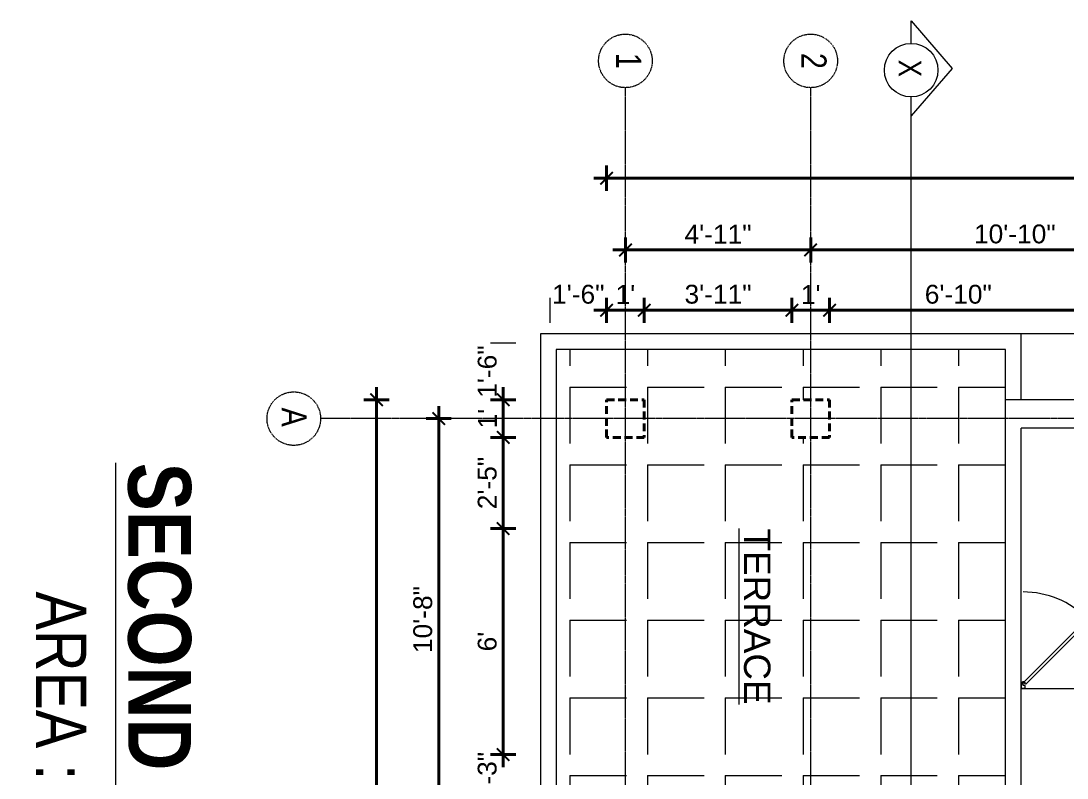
# Model space of a CAD drawing. Header units: inches. Extents: x 141029 to 166402, y -23568 to -18036.
# Drawn here: x 162498.5 to 162831.6, y -20629.5 to -20388.3 of the extents above; entities that cross this region are included whole.
import ezdxf

# ---------------------------------------------------------------- set-up
doc = ezdxf.new("R2010")
doc.units = ezdxf.units.IN
doc.header["$LTSCALE"] = 0.5
doc.header["$MEASUREMENT"] = 0
doc.header["$PDMODE"] = 66
doc.linetypes.add('CENTER', pattern=[2, 1.25, -0.25, 0.25, -0.25])
doc.linetypes.add('HIDDEN', pattern=[0.375, 0.25, -0.125])
for name, color, linetype, lineweight in [('Annotate-Lite.w', 177, 'Continuous', 9), ('Annotations-Bold.w', 177, 'Continuous', 13), ('DOOR & WIN', 1, 'Continuous', 25), ('PUERTAS', 7, 'Continuous', 9), ('TEXT', 220, 'Continuous', 9), ('Text-100.w', 254, 'Continuous', 9), ('wall', 1, 'Continuous', 40)]:
    doc.layers.add(name, color=color, linetype=linetype, lineweight=lineweight)
doc.styles.add('ARAIL', font='ARIALN.TTF')
doc.styles.add('arial', font='arial.ttf')
doc.styles.add('gaurav', font='arial.ttf')
doc.styles.get("Standard").update_dxf_attribs({"font": 'arial.ttf'})
doc.dimstyles.new('1 by 96', dxfattribs={"dimtxt": 6, "dimasz": 4, "dimexe": 4, "dimexo": 4, "dimgap": 2, "dimtad": 1, "dimdec": 0, "dimzin": 0, "dimdsep": 46, "dimlunit": 4, "dimtxsty": 'Standard', "dimblk": 'ARCHTICK', "dimcen": 0, "dimdle": 4, "dimadec": 0, "dimazin": 0, "dimtfac": 1, "dimtdec": 0, "dimtix": 1, "dimtofl": 0, "dimtmove": 1, "dimatfit": 3, "dimldrblk": 'ARCHTICK', "dimfxl": 4, "dimfxlon": 1, "dimtolj": 1, "dimtzin": 0, "dimlwd": -1, "dimlwe": -1, "dimarcsym": 0})

# ---------------------------------------------------------------- blocks, each defined once
blk = doc.blocks.new('2ft6in')
at = {"layer": 'PUERTAS', "color": 2}
for p, q in [((0.84, 2.1), (21.02, 22.28)), ((21.71, 21.6), (1.47, 1.37)), ((18.33, 21.76), (18.31, 21.77)), ((21.71, 21.6), (21.02, 22.28)), ((21.18, 18.9), (21.2, 18.89)), ((0, 2), (0, 0)), ((0.6, 2), (0, 2)), ((1.33, 0), (0, 0)), ((0.6, 1.26), (0.6, 2.04)), ((0.67, 1.26), (0.6, 1.26)), ((0.67, 1.26), (0.67, 2.01)), ((0.67, 1), (0.67, 1.26)), ((1.33, 1), (0.67, 1)), ((1.31, 1.53), (0.79, 2.06)), ((1.36, 1.58), (0.81, 2.12)), ((1.36, 1.58), (1.31, 1.53)), ((1.47, 1.37), (1.31, 1.53)), ((1.33, 0), (1.33, 1)), ((28.67, 0), (28.67, 1)), ((28.67, 1), (29.33, 1)), ((28.67, 0), (30, 0)), ((29.33, 1), (29.33, 2)), ((29.33, 2), (30, 2)), ((30, 0), (30, 2))]:
    blk.add_line(p, q, dxfattribs=at)
at = {"layer": 'PUERTAS', "color": 8}
for p, q in [((18.81, 20.78), (18.04, 21.4)), ((18.86, 20.83), (18.08, 21.46)), ((18.95, 20.92), (18.2, 21.58)), ((18.44, 21.9), (18.31, 21.77)), ((19.07, 21.03), (18.34, 21.72)), ((18.44, 21.9), (18.56, 22.02)), ((18.58, 22.01), (18.56, 22.02)), ((19.3, 21.26), (18.61, 22)), ((19.42, 21.38), (18.75, 22.14)), ((19.51, 21.48), (18.88, 22.26)), ((18.91, 20.27), (19.19, 20.69)), ((19.55, 21.53), (18.93, 22.3)), ((19.13, 20.8), (19.03, 20.9)), ((19.15, 20.82), (19.05, 20.92)), ((19.09, 20.44), (19.25, 20.76)), ((19.19, 20.87), (19.1, 20.96)), ((19.25, 20.93), (19.16, 21.02)), ((19.28, 20.63), (19.32, 20.83)), ((19.4, 21.08), (19.31, 21.17)), ((19.47, 21.15), (19.38, 21.24)), ((19.43, 20.78), (19.4, 20.9)), ((19.51, 21.19), (19.42, 21.28)), ((19.55, 20.91), (19.43, 20.94)), ((19.53, 21.21), (19.44, 21.3)), ((19.7, 21.06), (19.51, 21.01)), ((19.89, 21.24), (19.58, 21.08)), ((20.07, 21.42), (19.64, 21.15)), ((20.21, 20), (20.33, 19.97)), ((20.33, 20.13), (20.36, 20.01)), ((20.48, 20.28), (20.44, 20.08)), ((20.67, 20.47), (20.51, 20.15)), ((20.85, 20.64), (20.57, 20.22)), ((20.57, 20.04), (20.66, 19.95)), ((20.61, 20.09), (20.7, 19.99)), ((20.63, 20.11), (20.72, 20.01)), ((20.81, 19.99), (21.56, 19.33)), ((20.9, 20.08), (21.68, 19.45)), ((20.95, 20.13), (21.72, 19.51)), ((19.69, 19.49), (20.12, 19.76)), ((19.87, 19.67), (20.18, 19.83)), ((20.06, 19.85), (20.25, 19.9)), ((20.21, 19.38), (20.83, 18.61)), ((20.23, 19.7), (20.32, 19.61)), ((20.25, 19.72), (20.34, 19.63)), ((20.25, 19.43), (20.88, 18.65)), ((20.29, 19.76), (20.38, 19.67)), ((20.34, 19.53), (21, 18.77)), ((20.36, 19.83), (20.45, 19.74)), ((20.46, 19.64), (21.14, 18.91)), ((20.5, 19.98), (20.6, 19.89)), ((20.69, 19.87), (21.42, 19.19)), ((21.32, 19.01), (21.2, 18.89)), ((21.32, 19.01), (21.44, 19.14)), ((21.43, 19.15), (21.44, 19.14)), ((0, 0), (30, 0))]:
    blk.add_line(p, q, dxfattribs=at)
at = {"layer": 'PUERTAS', "color": 1}
for p, q in [((18.06, 21.44), (18.48, 21.86)), ((18.74, 20.79), (18.06, 21.34)), ((18.08, 21.51), (18.45, 21.88)), ((18.11, 21.49), (18.08, 21.51)), ((18.82, 22.25), (18.45, 21.88)), ((18.9, 22.28), (18.48, 21.86)), ((18.84, 22.23), (18.82, 22.25)), ((18.83, 20.8), (19.18, 21.15)), ((18.84, 20.21), (19.1, 20.6)), ((18.85, 20.11), (18.84, 20.12)), ((18.92, 20.89), (18.93, 20.88)), ((19.54, 21.59), (18.99, 22.27)), ((19.02, 20.88), (19.24, 21.1)), ((19.12, 20.8), (19.03, 20.89)), ((19.1, 20.7), (19.11, 20.69)), ((19.1, 20.6), (19.1, 20.6)), ((19.11, 20.79), (19.33, 21.01)), ((19.54, 21.5), (19.18, 21.15)), ((19.45, 21.31), (19.24, 21.1)), ((19.55, 21.22), (19.33, 21.01)), ((19.45, 21.41), (19.45, 21.41)), ((19.54, 21.22), (19.45, 21.31)), ((19.64, 21.23), (19.64, 21.23)), ((19.74, 21.24), (19.73, 21.23)), ((20.12, 21.49), (19.74, 21.24)), ((20.22, 21.48), (20.22, 21.49)), ((20.65, 20.12), (20.43, 19.9)), ((20.74, 20.03), (20.52, 19.81)), ((20.93, 20.11), (20.57, 19.76)), ((20.64, 20.11), (20.73, 20.02)), ((20.66, 20.31), (20.65, 20.31)), ((20.65, 20.21), (20.65, 20.22)), ((20.91, 20.7), (20.66, 20.31)), ((20.84, 20.02), (20.83, 20.03)), ((20.91, 20.8), (20.91, 20.79)), ((21.02, 20.12), (21.7, 19.57)), ((19.53, 19.43), (19.54, 19.42)), ((19.64, 19.42), (20.02, 19.67)), ((20.02, 19.67), (20.03, 19.68)), ((20.12, 19.68), (20.12, 19.68)), ((20.21, 19.69), (20.43, 19.9)), ((20.22, 19.41), (20.57, 19.76)), ((20.22, 19.69), (20.31, 19.6)), ((20.22, 19.32), (20.76, 18.64)), ((20.31, 19.6), (20.52, 19.81)), ((20.31, 19.5), (20.31, 19.5)), ((20.86, 18.63), (21.28, 19.05)), ((20.91, 18.68), (20.94, 18.66)), ((20.94, 18.66), (21.31, 19.03)), ((21.7, 19.47), (21.28, 19.05)), ((21.67, 19.4), (21.31, 19.03)), ((21.65, 19.42), (21.67, 19.4))]:
    blk.add_line(p, q, dxfattribs=at)
at = {"layer": 'PUERTAS', "color": 2}
for radius in [0.129, 0.0627]:
    blk.add_circle((0.68, 2.14), radius, dxfattribs=at)
at = {"layer": 'PUERTAS', "color": 8}
blk.add_arc((0.68, 2.14), 28.65, 359.7285, 90.0333, dxfattribs=at)
at = {"layer": 'PUERTAS', "color": 1}
for centre, start, end in [((18.78, 20.84), 231.0764, 315), ((18.89, 20.16), 135, 225), ((18.94, 22.23), 38.9236, 135), ((18.97, 20.93), 225, 315), ((19.16, 20.74), 135, 219.7428), ((19.06, 20.65), 315, 39.7428), ((19.4, 21.36), 315, 45), ((19.49, 21.55), 315, 38.9236), ((19.6, 21.18), 50.2572, 135), ((19.68, 21.28), 230.2572, 315), ((20.17, 21.44), 45, 135), ((20.7, 20.26), 135, 219.7428), ((20.6, 20.17), 315, 39.7428), ((20.78, 19.98), 45, 135), ((20.87, 20.75), 315, 45), ((20.98, 20.07), 51.0764, 135), ((19.59, 19.47), 225, 315), ((20.07, 19.63), 50.2572, 135), ((20.16, 19.73), 230.2572, 315), ((20.27, 19.36), 135, 218.9236), ((20.35, 19.55), 135, 225), ((20.82, 18.68), 218.9236, 315), ((21.65, 19.52), 315, 51.0764)]:
    blk.add_arc(centre, 0.0667, start, end, dxfattribs=at)
blk = doc.blocks.new('*U216')
at = {"color": 3}
blk.add_blockref('2ft6in', (0, 0), dxfattribs=at)
blk = doc.blocks.new('_ArchTick')
at = {"color": 0, "linetype": 'ByBlock', "const_width": 0.15}
blk.add_lwpolyline([(-0.5, -0.5), (0.5, 0.5)], dxfattribs=at)
blk = doc.blocks.new('*D940')
at = {"layer": 'Defpoints', "color": 0, "transparency": 16777216}
for p in [(162755.94, -20480.51), (162755.94, -20509.04), (162837.94, -20509.04)]:
    blk.add_point(p, dxfattribs=at)
at = {"layer": 'wall', "color": 0, "transparency": 16777216}
for p, q in [((162755.94, -20484.51), (162755.94, -20476.51)), ((162837.94, -20484.51), (162837.94, -20476.51)), ((162841.94, -20480.51), (162751.94, -20480.51))]:
    blk.add_line(p, q, dxfattribs=at)
at = {"layer": 'wall', "color": 0, "transparency": 16777216, "xscale": 4, "yscale": 4, "zscale": 4, "rotation": 180}
blk.add_blockref('_ArchTick', (162755.94, -20480.51), dxfattribs=at)
at = {"layer": 'wall', "color": 0, "transparency": 16777216, "xscale": 4, "yscale": 4, "zscale": 4}
blk.add_blockref('_ArchTick', (162837.94, -20480.51), dxfattribs=at)
at = {"layer": 'wall', "color": 0, "transparency": 16777216, "insert": (162796.94, -20475.45), "char_height": 6, "attachment_point": 5}
blk.add_mtext('\\A1;6\'-10"', dxfattribs=at)
blk = doc.blocks.new('*D941')
at = {"layer": 'Defpoints', "color": 0, "transparency": 16777216}
for p in [(162743.94, -20480.51), (162743.94, -20509.04), (162755.94, -20509.04)]:
    blk.add_point(p, dxfattribs=at)
at = {"layer": 'wall', "color": 0, "transparency": 16777216}
for p, q in [((162743.94, -20484.51), (162743.94, -20476.51)), ((162755.94, -20484.51), (162755.94, -20476.51)), ((162759.94, -20480.51), (162739.94, -20480.51))]:
    blk.add_line(p, q, dxfattribs=at)
at = {"layer": 'wall', "color": 0, "transparency": 16777216, "xscale": 4, "yscale": 4, "zscale": 4, "rotation": 180}
blk.add_blockref('_ArchTick', (162743.94, -20480.51), dxfattribs=at)
at = {"layer": 'wall', "color": 0, "transparency": 16777216, "xscale": 4, "yscale": 4, "zscale": 4}
blk.add_blockref('_ArchTick', (162755.94, -20480.51), dxfattribs=at)
at = {"layer": 'wall', "color": 0, "transparency": 16777216, "insert": (162749.94, -20475.5), "char_height": 6, "attachment_point": 5}
blk.add_mtext("\\A1;1'", dxfattribs=at)
blk = doc.blocks.new('*D942')
at = {"layer": 'Defpoints', "color": 0, "transparency": 16777216}
for p in [(162696.94, -20480.51), (162696.94, -20509.04), (162743.94, -20509.04)]:
    blk.add_point(p, dxfattribs=at)
at = {"layer": 'wall', "color": 0, "transparency": 16777216}
for p, q in [((162696.94, -20484.51), (162696.94, -20476.51)), ((162743.94, -20484.51), (162743.94, -20476.51)), ((162747.94, -20480.51), (162692.94, -20480.51))]:
    blk.add_line(p, q, dxfattribs=at)
at = {"layer": 'wall', "color": 0, "transparency": 16777216, "xscale": 4, "yscale": 4, "zscale": 4, "rotation": 180}
blk.add_blockref('_ArchTick', (162696.94, -20480.51), dxfattribs=at)
at = {"layer": 'wall', "color": 0, "transparency": 16777216, "xscale": 4, "yscale": 4, "zscale": 4}
blk.add_blockref('_ArchTick', (162743.94, -20480.51), dxfattribs=at)
at = {"layer": 'wall', "color": 0, "transparency": 16777216, "insert": (162720.44, -20475.44), "char_height": 6, "attachment_point": 5}
blk.add_mtext('\\A1;3\'-11"', dxfattribs=at)
blk = doc.blocks.new('*D943')
at = {"layer": 'Defpoints', "color": 0, "transparency": 16777216}
for p in [(162684.94, -20480.51), (162684.94, -20509.04), (162696.94, -20509.04)]:
    blk.add_point(p, dxfattribs=at)
at = {"layer": 'wall', "color": 0, "transparency": 16777216}
for p, q in [((162684.94, -20484.51), (162684.94, -20476.51)), ((162696.94, -20484.51), (162696.94, -20476.51)), ((162700.94, -20480.51), (162680.94, -20480.51))]:
    blk.add_line(p, q, dxfattribs=at)
at = {"layer": 'wall', "color": 0, "transparency": 16777216, "xscale": 4, "yscale": 4, "zscale": 4, "rotation": 180}
blk.add_blockref('_ArchTick', (162684.94, -20480.51), dxfattribs=at)
at = {"layer": 'wall', "color": 0, "transparency": 16777216, "xscale": 4, "yscale": 4, "zscale": 4}
blk.add_blockref('_ArchTick', (162696.94, -20480.51), dxfattribs=at)
at = {"layer": 'wall', "color": 0, "transparency": 16777216, "insert": (162690.94, -20475.5), "char_height": 6, "attachment_point": 5}
blk.add_mtext("\\A1;1'", dxfattribs=at)
blk = doc.blocks.new('*D944')
at = {"layer": 'Defpoints', "color": 0, "transparency": 16777216}
for p in [(162749.94, -20461.3), (162690.94, -20509.04), (162749.94, -20509.04)]:
    blk.add_point(p, dxfattribs=at)
at = {"layer": 'wall', "color": 0, "transparency": 16777216}
for p, q in [((162690.94, -20465.3), (162690.94, -20457.3)), ((162749.94, -20465.3), (162749.94, -20457.3)), ((162686.94, -20461.3), (162753.94, -20461.3))]:
    blk.add_line(p, q, dxfattribs=at)
at = {"layer": 'wall', "color": 0, "transparency": 16777216, "xscale": 4, "yscale": 4, "zscale": 4, "rotation": 180}
blk.add_blockref('_ArchTick', (162690.94, -20461.3), dxfattribs=at)
at = {"layer": 'wall', "color": 0, "transparency": 16777216, "xscale": 4, "yscale": 4, "zscale": 4}
blk.add_blockref('_ArchTick', (162749.94, -20461.3), dxfattribs=at)
at = {"layer": 'wall', "color": 0, "transparency": 16777216, "insert": (162720.44, -20456.29), "char_height": 6, "attachment_point": 5}
blk.add_mtext('\\A1;4\'-11"', dxfattribs=at)
blk = doc.blocks.new('*D945')
at = {"layer": 'Defpoints', "color": 0, "transparency": 16777216}
for p in [(162879.94, -20461.3), (162749.94, -20509.04), (162879.94, -20509.04)]:
    blk.add_point(p, dxfattribs=at)
at = {"layer": 'wall', "color": 0, "transparency": 16777216}
for p, q in [((162749.94, -20465.3), (162749.94, -20457.3)), ((162879.94, -20465.3), (162879.94, -20457.3)), ((162745.94, -20461.3), (162883.94, -20461.3))]:
    blk.add_line(p, q, dxfattribs=at)
at = {"layer": 'wall', "color": 0, "transparency": 16777216, "xscale": 4, "yscale": 4, "zscale": 4, "rotation": 180}
blk.add_blockref('_ArchTick', (162749.94, -20461.3), dxfattribs=at)
at = {"layer": 'wall', "color": 0, "transparency": 16777216, "xscale": 4, "yscale": 4, "zscale": 4}
blk.add_blockref('_ArchTick', (162879.94, -20461.3), dxfattribs=at)
at = {"layer": 'wall', "color": 0, "transparency": 16777216, "insert": (162814.94, -20456.24), "char_height": 6, "attachment_point": 5}
blk.add_mtext('\\A1;10\'-10"', dxfattribs=at)
blk = doc.blocks.new('*D947')
at = {"layer": 'Defpoints', "color": 0, "transparency": 16777216}
for p in [(162684.94, -20438.42), (162684.94, -20509.04), (163031.94, -20509.04)]:
    blk.add_point(p, dxfattribs=at)
at = {"layer": 'wall', "color": 0, "transparency": 16777216}
for p, q in [((162684.94, -20442.42), (162684.94, -20434.42)), ((163031.94, -20442.42), (163031.94, -20434.42)), ((163035.94, -20438.42), (162680.94, -20438.42))]:
    blk.add_line(p, q, dxfattribs=at)
at = {"layer": 'wall', "color": 0, "transparency": 16777216, "xscale": 4, "yscale": 4, "zscale": 4, "rotation": 180}
blk.add_blockref('_ArchTick', (162684.94, -20438.42), dxfattribs=at)
at = {"layer": 'wall', "color": 0, "transparency": 16777216, "xscale": 4, "yscale": 4, "zscale": 4}
blk.add_blockref('_ArchTick', (163031.94, -20438.42), dxfattribs=at)
at = {"layer": 'wall', "color": 0, "transparency": 16777216, "insert": (162858.44, -20433.36), "char_height": 6, "attachment_point": 5}
blk.add_mtext('\\A1;28\'-11"', dxfattribs=at)
blk = doc.blocks.new('*D959')
at = {"layer": 'Defpoints', "color": 0, "transparency": 16777216}
for p in [(162684.94, -20509.04), (162652.02, -20521.04), (162684.94, -20521.04)]:
    blk.add_point(p, dxfattribs=at)
at = {"layer": 'wall', "color": 0, "transparency": 16777216}
for p, q in [((162652.02, -20505.04), (162652.02, -20525.04)), ((162656.02, -20509.04), (162648.02, -20509.04)), ((162656.02, -20521.04), (162648.02, -20521.04))]:
    blk.add_line(p, q, dxfattribs=at)
at = {"layer": 'wall', "color": 0, "transparency": 16777216, "xscale": 4, "yscale": 4, "zscale": 4}
for p, rotation in [((162652.02, -20509.04), 90), ((162652.02, -20521.04), 270)]:
    blk.add_blockref('_ArchTick', p, dxfattribs=dict(at, rotation=rotation))
at = {"layer": 'wall', "color": 0, "transparency": 16777216, "insert": (162647.01, -20515.04), "char_height": 6, "attachment_point": 5, "rotation": 90}
blk.add_mtext("\\A1;1'", dxfattribs=at)
blk = doc.blocks.new('*D960')
at = {"layer": 'Defpoints', "color": 0, "transparency": 16777216}
for p in [(162684.94, -20521.04), (162652.02, -20550.04), (162684.94, -20550.04)]:
    blk.add_point(p, dxfattribs=at)
at = {"layer": 'wall', "color": 0, "transparency": 16777216}
for p, q in [((162652.02, -20517.04), (162652.02, -20554.04)), ((162656.02, -20521.04), (162648.02, -20521.04)), ((162656.02, -20550.04), (162648.02, -20550.04))]:
    blk.add_line(p, q, dxfattribs=at)
at = {"layer": 'wall', "color": 0, "transparency": 16777216, "xscale": 4, "yscale": 4, "zscale": 4}
for p, rotation in [((162652.02, -20521.04), 90), ((162652.02, -20550.04), 270)]:
    blk.add_blockref('_ArchTick', p, dxfattribs=dict(at, rotation=rotation))
at = {"layer": 'wall', "color": 0, "transparency": 16777216, "insert": (162646.96, -20535.54), "char_height": 6, "attachment_point": 5, "rotation": 90}
blk.add_mtext('\\A1;2\'-5"', dxfattribs=at)
blk = doc.blocks.new('*D961')
at = {"layer": 'Defpoints', "color": 0, "transparency": 16777216}
for p in [(162684.94, -20550.04), (162652.02, -20622.04), (162684.94, -20622.04)]:
    blk.add_point(p, dxfattribs=at)
at = {"layer": 'wall', "color": 0, "transparency": 16777216}
for p, q in [((162652.02, -20546.04), (162652.02, -20626.04)), ((162656.02, -20550.04), (162648.02, -20550.04)), ((162656.02, -20622.04), (162648.02, -20622.04))]:
    blk.add_line(p, q, dxfattribs=at)
at = {"layer": 'wall', "color": 0, "transparency": 16777216, "xscale": 4, "yscale": 4, "zscale": 4}
for p, rotation in [((162652.02, -20550.04), 90), ((162652.02, -20622.04), 270)]:
    blk.add_blockref('_ArchTick', p, dxfattribs=dict(at, rotation=rotation))
at = {"layer": 'wall', "color": 0, "transparency": 16777216, "insert": (162646.96, -20586.04), "char_height": 6, "attachment_point": 5, "rotation": 90}
blk.add_mtext("\\A1;6'", dxfattribs=at)
blk = doc.blocks.new('*D962')
at = {"layer": 'Defpoints', "color": 0, "transparency": 16777216}
for p in [(162684.94, -20622.04), (162652.02, -20637.04), (162684.94, -20637.04)]:
    blk.add_point(p, dxfattribs=at)
at = {"layer": 'wall', "color": 0, "transparency": 16777216}
for p, q in [((162656.02, -20622.04), (162648.02, -20622.04)), ((162656.02, -20637.04), (162648.02, -20637.04))]:
    blk.add_line(p, q, dxfattribs=at)
at = {"layer": 'wall', "color": 0, "transparency": 16777216, "insert": (162646.96, -20629.54), "char_height": 6, "attachment_point": 5, "rotation": 90}
blk.add_mtext('\\A1;1\'-3"', dxfattribs=at)
blk = doc.blocks.new('*D965')
at = {"layer": 'Defpoints', "color": 0, "transparency": 16777216}
for p in [(162684.94, -20515.04), (162631.51, -20643.04), (162684.94, -20643.04)]:
    blk.add_point(p, dxfattribs=at)
at = {"layer": 'wall', "color": 0, "transparency": 16777216}
for p, q in [((162631.51, -20511.04), (162631.51, -20647.04)), ((162635.51, -20515.04), (162627.51, -20515.04)), ((162635.51, -20643.04), (162627.51, -20643.04))]:
    blk.add_line(p, q, dxfattribs=at)
at = {"layer": 'wall', "color": 0, "transparency": 16777216, "xscale": 4, "yscale": 4, "zscale": 4}
for p, rotation in [((162631.51, -20515.04), 90), ((162631.51, -20643.04), 270)]:
    blk.add_blockref('_ArchTick', p, dxfattribs=dict(at, rotation=rotation))
at = {"layer": 'wall', "color": 0, "transparency": 16777216, "insert": (162626.44, -20579.04), "char_height": 6, "attachment_point": 5, "rotation": 90}
blk.add_mtext('\\A1;10\'-8"', dxfattribs=at)
blk = doc.blocks.new('*D967')
at = {"layer": 'Defpoints', "color": 0, "transparency": 16777216}
for p in [(162684.94, -20509.04), (162611.68, -20777.04), (162743.94, -20777.04)]:
    blk.add_point(p, dxfattribs=at)
at = {"layer": 'wall', "color": 0, "transparency": 16777216}
for p, q in [((162611.68, -20505.04), (162611.68, -20781.04)), ((162615.68, -20509.04), (162607.68, -20509.04)), ((162615.68, -20777.04), (162607.68, -20777.04))]:
    blk.add_line(p, q, dxfattribs=at)
at = {"layer": 'wall', "color": 0, "transparency": 16777216, "xscale": 4, "yscale": 4, "zscale": 4}
for p, rotation in [((162611.68, -20509.04), 90), ((162611.68, -20777.04), 270)]:
    blk.add_blockref('_ArchTick', p, dxfattribs=dict(at, rotation=rotation))
at = {"layer": 'wall', "color": 0, "transparency": 16777216, "insert": (162606.67, -20643.04), "char_height": 6, "attachment_point": 5, "rotation": 90}
blk.add_mtext('\\A1;22\'-4"', dxfattribs=at)
blk = doc.blocks.new('*D970')
at = {"layer": 'Annotate-Lite.w', "color": 0, "transparency": 16777216}
for p, q in [((162656.02, -20491.04), (162648.02, -20491.04)), ((162656.02, -20509.04), (162648.02, -20509.04))]:
    blk.add_line(p, q, dxfattribs=at)
at = {"layer": 'Defpoints', "color": 0, "transparency": 16777216}
for p in [(162652.02, -20491.04), (162666.94, -20491.04), (162684.94, -20509.04)]:
    blk.add_point(p, dxfattribs=at)
at = {"layer": 'Annotate-Lite.w', "color": 0, "transparency": 16777216, "insert": (162646.96, -20500.04), "char_height": 6, "attachment_point": 5, "rotation": 90}
blk.add_mtext('\\A1;1\'-6"', dxfattribs=at)
blk = doc.blocks.new('*D997')
at = {"layer": 'Annotate-Lite.w', "color": 0, "transparency": 16777216}
for p, q in [((162666.94, -20484.51), (162666.94, -20476.51)), ((162684.94, -20484.51), (162684.94, -20476.51))]:
    blk.add_line(p, q, dxfattribs=at)
at = {"layer": 'Defpoints', "color": 0, "transparency": 16777216}
for p in [(162666.94, -20480.51), (162666.94, -20491.04), (162684.94, -20509.04)]:
    blk.add_point(p, dxfattribs=at)
at = {"layer": 'Annotate-Lite.w', "color": 0, "transparency": 16777216, "insert": (162675.94, -20475.45), "char_height": 6, "attachment_point": 5}
blk.add_mtext('\\A1;1\'-6"', dxfattribs=at)

msp = doc.modelspace()

# ---------------------------------------------------------------- hatches: boundary and pattern name
at = {"layer": 'Annotations-Bold.w', "linetype": 'CENTER', "ltscale": 0.3}
h = msp.add_hatch(dxfattribs=at)
h.set_pattern_fill('ANGLE', color=0, scale=90, angle=270, style=0)
h.set_pattern_definition([(270, (184428.485, 130643.254), (24.75, -5e-15), [18, -6.75]), (360, (184428.485, 130643.254), (6e-15, 24.75), [18, -6.75])])
h.paths.add_polyline_path([(162743.94, -20637.04), (162755.94, -20637.04), (162755.94, -20643.91), (162756.07, -20644.04), (162757.54, -20644.04), (162791.94, -20644.04), (162811.94, -20644.04), (162811.94, -20509.04), (162811.94, -20493.04), (162668.94, -20493.04), (162668.94, -20683.04), (162709.94, -20683.04), (162709.94, -20772.04), (162743.94, -20772.04), (162743.94, -20765.04), (162743.94, -20740.04), (162743.94, -20704.04), (162743.94, -20649.04)])
h.paths.add_polyline_path([(162696.94, -20637.04), (162696.94, -20649.04), (162684.94, -20649.04), (162684.94, -20637.04)], flags=16)
h.paths.add_polyline_path([(162743.94, -20521.04), (162743.94, -20509.04), (162755.94, -20509.04), (162755.94, -20521.04)], flags=16)
h.paths.add_polyline_path([(162696.94, -20521.04), (162684.94, -20521.04), (162684.94, -20509.04), (162696.94, -20509.04)], flags=16)
h.paths.add_polyline_path([(162723.99, -20548.13), (162723.99, -20608.4), (162741.3, -20608.4), (162741.3, -20548.13)], flags=24)

# ---------------------------------------------------------------- linework, layer by layer
at = {"layer": 'Annotate-Lite.w', "color": 1}
for p, q in [((163031.94, -20488.04), (162663.94, -20488.04)), ((162663.94, -20488.04), (162663.94, -20637.04)), ((162663.94, -20488.04), (162663.94, -20688.04)), ((162816.94, -20509.04), (162816.94, -20488.04)), ((162811.94, -20493.04), (162668.94, -20493.04)), ((162668.94, -20493.04), (162668.94, -20683.04)), ((162811.94, -20509.04), (162811.94, -20493.04)), ((162837.94, -20509.04), (162811.94, -20509.04)), ((162811.94, -20644.04), (162811.94, -20509.04)), ((162837.94, -20518.04), (162816.94, -20518.04)), ((162816.94, -20644.04), (162816.94, -20518.04))]:
    msp.add_line(p, q, dxfattribs=at)
at = {"layer": 'Annotations-Bold.w', "color": 0, "linetype": 'CENTER', "ltscale": 0.3}
for p, q in [((162690.94, -20874.04), (162690.94, -20409.61)), ((162749.94, -20874.04), (162749.94, -20409.61)), ((163096.12, -20515.04), (162593.88, -20515.04))]:
    msp.add_line(p, q, dxfattribs=at)
for centre in [(162690.94, -20401.08), (162749.94, -20401.08), (162585.35, -20515.04)]:
    msp.add_circle(centre, 8.53, dxfattribs=at)
at = {"layer": 'TEXT'}
for points in [[(162781.92, -20395.48), (162781.92, -20388.34), (162795.01, -20403.48), (162781.92, -20418.62)], [(162781.92, -20681.86), (162781.92, -20412.55)]]:
    msp.add_lwpolyline(points, dxfattribs=at)
msp.add_circle((162781.92, -20404.02), 8.53, dxfattribs=at)
at = {"layer": 'wall', "linetype": 'HIDDEN', "ltscale": 20}
for points in [[(162696.94, -20509.04), (162696.94, -20521.04), (162684.94, -20521.04), (162684.94, -20509.04)], [(162755.94, -20509.04), (162755.94, -20521.04), (162743.94, -20521.04), (162743.94, -20509.04)]]:
    msp.add_lwpolyline(points, close=True, dxfattribs=at)

# ---------------------------------------------------------------- block references
at = {"layer": 'DOOR & WIN'}
msp.add_blockref('*U216', (162816.94, -20601.04), dxfattribs=at)

# ---------------------------------------------------------------- texts
at = {"layer": 'Annotations-Bold.w', "color": 0, "linetype": 'CENTER', "ltscale": 0.3, "char_height": 8, "attachment_point": 1, "rotation": 270, "style": 'ARAIL'}
for s, insert in [('1', (162695.99, -20398.53)), ('2', (162754.99, -20398.53)), ('A', (162589.49, -20511.5))]:
    msp.add_mtext_dynamic_manual_height_columns(s, width=6.5393, gutter_width=100, heights=[0], dxfattribs=dict(at, insert=insert))
at = {"layer": 'Annotations-Bold.w', "color": 0, "linetype": 'CENTER', "ltscale": 0.3, "insert": (162737.12, -20578.08), "char_height": 8.4, "width": 77.2712, "attachment_point": 2, "rotation": 270, "style": 'gaurav'}
msp.add_mtext('{\\LTERRACE}', dxfattribs=at)
at = {"layer": 'TEXT', "insert": (162777.97, -20400.69), "char_height": 7.2, "attachment_point": 7, "rotation": 270, "style": 'ARAIL'}
msp.add_mtext_dynamic_manual_height_columns('X', width=125.4648, gutter_width=90, heights=[0], dxfattribs=at)
at = {"layer": 'Text-100.w', "insert": (162552.63, -20655.72), "char_height": 20, "width": 569.1024, "attachment_point": 2, "rotation": 270, "style": 'arial'}
msp.add_mtext('\\A1;{\\fArial Narrow|b1|i0|c0|p34;\\LSECOND FLOOR PLAN\\P\\fArial Narrow|b0|i0|c0|p34;\\H0.8x;\\lAREA : 492.00 sq. ft.}', dxfattribs=at)

# ---------------------------------------------------------------- dimensions: what is measured, and where the dimension line sits
at = {"layer": 'Annotate-Lite.w', "color": 1}
dim = msp.add_linear_dim(base=(162666.94, -20480.51), p1=(162684.94, -20509.04), p2=(162666.94, -20491.04), dimstyle='1 by 96', dxfattribs=at)
dim.commit()
dim.dimension.update_dxf_attribs({"geometry": '*D997', "text_midpoint": (162675.94, -20475.45)})
dim = msp.add_linear_dim(base=(162652.02, -20491.04), p1=(162684.94, -20509.04), p2=(162666.94, -20491.04), angle=270, dimstyle='1 by 96', dxfattribs=at)
dim.commit()
dim.dimension.update_dxf_attribs({"geometry": '*D970', "text_midpoint": (162646.96, -20500.04)})
at = {"layer": 'wall'}
for base, p1, p2, picture, middle in [((162684.94, -20438.42), (163031.94, -20509.04), (162684.94, -20509.04), '*D947', (162858.44, -20433.36)), ((162749.94, -20461.3), (162690.94, -20509.04), (162749.94, -20509.04), '*D944', (162720.44, -20456.29)), ((162879.94, -20461.3), (162749.94, -20509.04), (162879.94, -20509.04), '*D945', (162814.94, -20456.24)), ((162684.94, -20480.51), (162696.94, -20509.04), (162684.94, -20509.04), '*D943', (162690.94, -20475.5)), ((162696.94, -20480.51), (162743.94, -20509.04), (162696.94, -20509.04), '*D942', (162720.44, -20475.44)), ((162743.94, -20480.51), (162755.94, -20509.04), (162743.94, -20509.04), '*D941', (162749.94, -20475.5)), ((162755.94, -20480.51), (162837.94, -20509.04), (162755.94, -20509.04), '*D940', (162796.94, -20475.45))]:
    dim = msp.add_linear_dim(base=base, p1=p1, p2=p2, dimstyle='1 by 96', dxfattribs=at)
    dim.commit()
    dim.dimension.update_dxf_attribs({"geometry": picture, "text_midpoint": middle})
for base, p1, p2, picture, middle in [((162611.68, -20777.04), (162684.94, -20509.04), (162743.94, -20777.04), '*D967', (162606.67, -20643.04)), ((162652.02, -20521.04), (162684.94, -20509.04), (162684.94, -20521.04), '*D959', (162647.01, -20515.04)), ((162631.51, -20643.04), (162684.94, -20515.04), (162684.94, -20643.04), '*D965', (162626.44, -20579.04)), ((162652.02, -20550.04), (162684.94, -20521.04), (162684.94, -20550.04), '*D960', (162646.96, -20535.54)), ((162652.02, -20622.04), (162684.94, -20550.04), (162684.94, -20622.04), '*D961', (162646.96, -20586.04)), ((162652.02, -20637.04), (162684.94, -20622.04), (162684.94, -20637.04), '*D962', (162646.96, -20629.54))]:
    dim = msp.add_linear_dim(base=base, p1=p1, p2=p2, angle=270, dimstyle='1 by 96', dxfattribs=at)
    dim.commit()
    dim.dimension.update_dxf_attribs({"geometry": picture, "text_midpoint": middle})

doc.saveas('drawing.dxf')
